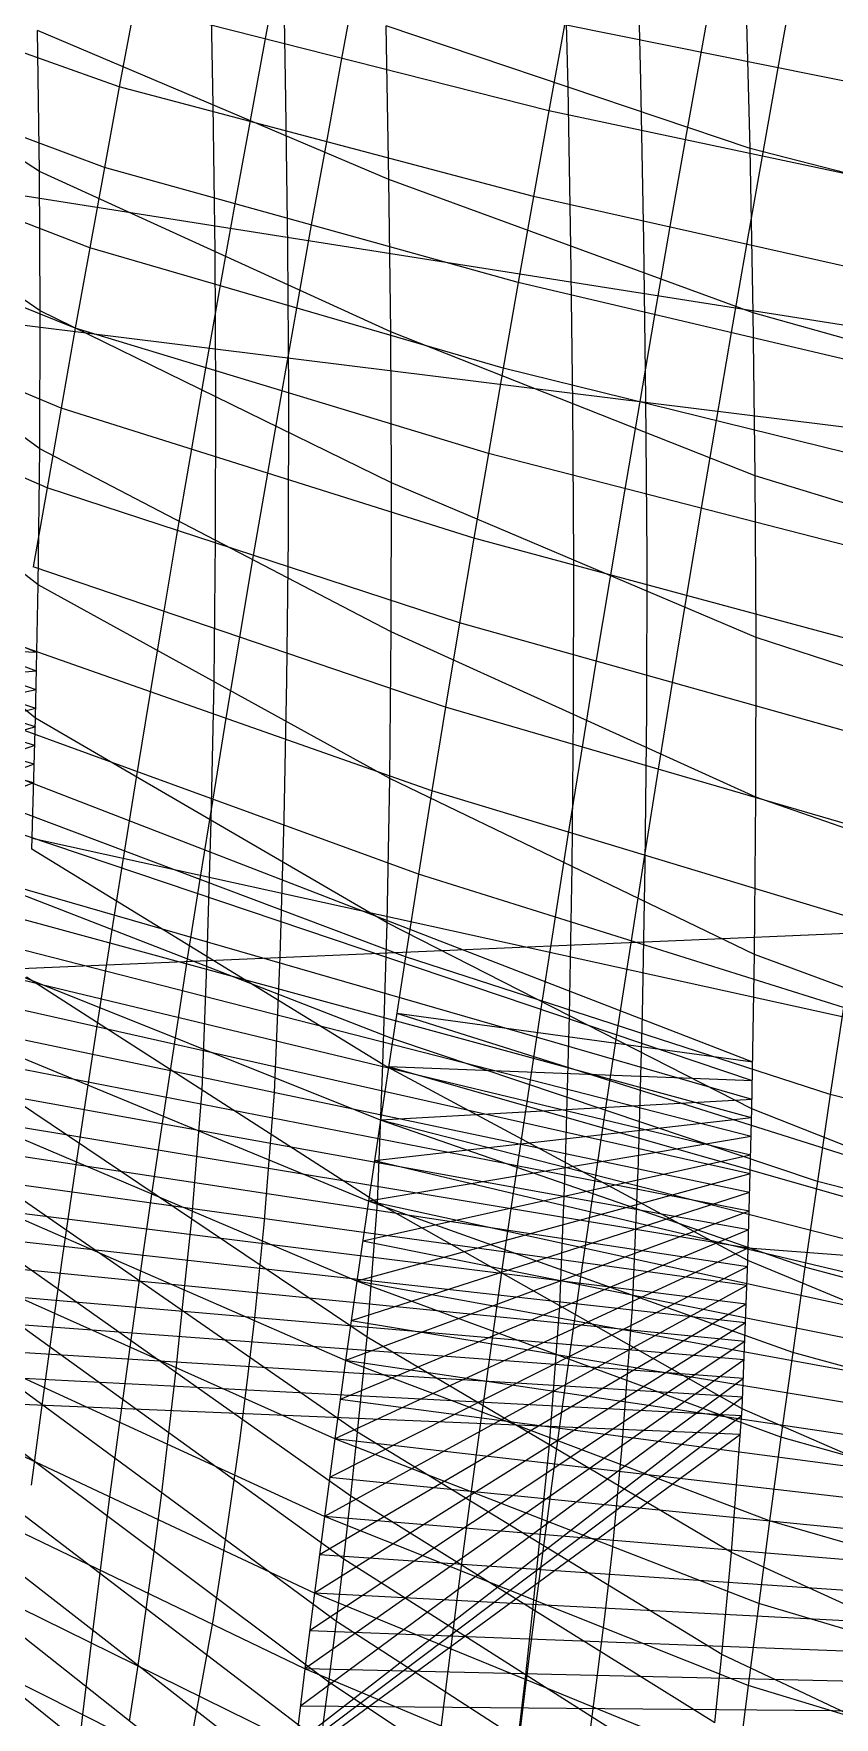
# Model space of a CAD drawing. Extents: x -530 to 530, y -2 to 255.
# Drawn here: x -485.3 to -463.06, y 127.03 to 173.79 of the extents above; entities that cross this region are included whole.
import ezdxf

# ---------------------------------------------------------------- set-up
doc = ezdxf.new("R2010")
doc.units = 0
doc.header["$MEASUREMENT"] = 0
doc.layers.add('default', color=7, linetype='Continuous')

msp = doc.modelspace()

# ---------------------------------------------------------------- linework, layer by layer
at = {"layer": 'default', "color": 7, "linetype": 'Continuous'}
for p, q in [((-470.458, 172.299, 229.447), (-470.567, 176.734, 229.023)), ((-480.314, 171.807, 243.85), (-480.39, 175.911, 243.48)), ((-476.316, 175.42, 201.935), (-476.747, 173.101, 201.79)), ((-464.183, 175.3, 186.277), (-464.627, 172.842, 186.101)), ((-476.747, 173.101, 201.79), (-477.172, 170.786, 201.649)), ((-464.627, 172.842, 186.101), (-465.065, 170.385, 185.929)), ((-470.376, 167.885, 229.851), (-470.458, 172.299, 229.447)), ((-480.264, 167.735, 244.201), (-480.314, 171.807, 243.85)), ((-477.172, 170.786, 201.649), (-477.591, 168.474, 201.513)), ((-465.065, 170.385, 185.929), (-465.497, 167.933, 185.762)), ((-477.591, 168.474, 201.513), (-478.004, 166.167, 201.38)), ((-470.321, 163.505, 230.234), (-470.376, 167.885, 229.851)), ((-465.497, 167.933, 185.762), (-465.923, 165.485, 185.6)), ((-480.242, 163.701, 244.532), (-480.264, 167.735, 244.201)), ((-478.004, 166.167, 201.38), (-478.41, 163.87, 201.252)), ((-465.923, 165.485, 185.6), (-466.343, 163.041, 185.442)), ((-480.25, 159.717, 244.84), (-480.242, 163.701, 244.532)), ((-478.41, 163.87, 201.252), (-478.809, 161.579, 201.129)), ((-470.295, 159.167, 230.593), (-470.321, 163.505, 230.234)), ((-466.343, 163.041, 185.442), (-466.756, 160.607, 185.29)), ((-478.809, 161.579, 201.129), (-479.202, 159.299, 201.01)), ((-466.756, 160.607, 185.29), (-467.162, 158.181, 185.143)), ((-480.292, 155.792, 245.123), (-480.25, 159.717, 244.84)), ((-479.202, 159.299, 201.01), (-479.585, 157.03, 200.897)), ((-470.302, 154.881, 230.926), (-470.295, 159.167, 230.593)), ((-467.162, 158.181, 185.143), (-467.561, 155.765, 185)), ((-479.585, 157.03, 200.897), (-479.962, 154.775, 200.788)), ((-480.368, 151.933, 245.38), (-480.292, 155.792, 245.123)), ((-467.561, 155.765, 185), (-467.951, 153.362, 184.865)), ((-479.962, 154.775, 200.788), (-480.33, 152.531, 200.685)), ((-470.342, 150.659, 231.23), (-470.302, 154.881, 230.926)), ((-467.951, 153.362, 184.865), (-468.334, 150.973, 184.734)), ((-480.33, 152.531, 200.685), (-480.688, 150.303, 200.588)), ((-480.479, 148.149, 245.61), (-480.368, 151.933, 245.38)), ((-470.418, 146.508, 231.505), (-470.342, 150.659, 231.23)), ((-468.334, 150.973, 184.734), (-468.708, 148.597, 184.609)), ((-480.688, 150.303, 200.588), (-481.037, 148.091, 200.497)), ((-468.708, 148.597, 184.609), (-469.072, 146.237, 184.492)), ((-481.037, 148.091, 200.497), (-481.377, 145.898, 200.411)), ((-480.627, 144.45, 245.81), (-480.479, 148.149, 245.61)), ((-470.531, 142.438, 231.747), (-470.418, 146.508, 231.505)), ((-481.377, 145.898, 200.411), (-481.708, 143.721, 200.331)), ((-469.072, 146.237, 184.492), (-469.426, 143.894, 184.381)), ((-480.913, 140.865, 245.918), (-480.627, 144.45, 245.81)), ((-481.708, 143.721, 200.331), (-482.027, 141.564, 200.258)), ((-469.426, 143.894, 184.381), (-469.772, 141.571, 184.276)), ((-470.683, 138.458, 231.956), (-470.531, 142.438, 231.747)), ((-482.027, 141.564, 200.258), (-482.337, 139.429, 200.19)), ((-469.772, 141.571, 184.276), (-470.107, 139.266, 184.178)), ((-481.174, 138.322, 245.958), (-480.913, 140.865, 245.918)), ((-482.337, 139.429, 200.19), (-482.635, 137.315, 200.13)), ((-470.107, 139.266, 184.178), (-470.432, 136.981, 184.087)), ((-470.977, 134.6, 232.057), (-470.683, 138.458, 231.956)), ((-481.357, 136.612, 245.981), (-481.174, 138.322, 245.958)), ((-482.635, 137.315, 200.13), (-482.92, 135.223, 200.078)), ((-481.547, 134.928, 245.997), (-481.357, 136.612, 245.981)), ((-470.432, 136.981, 184.087), (-470.747, 134.719, 184.003)), ((-482.92, 135.223, 200.078), (-483.196, 133.157, 200.031)), ((-481.747, 133.27, 246.004), (-481.547, 134.928, 245.997)), ((-470.747, 134.719, 184.003), (-471.049, 132.481, 183.927)), ((-471.247, 131.864, 232.087), (-470.977, 134.6, 232.057)), ((-481.956, 131.641, 246.005), (-481.747, 133.27, 246.004)), ((-483.196, 133.157, 200.031), (-483.458, 131.114, 199.993)), ((-471.049, 132.481, 183.927), (-471.339, 130.265, 183.86)), ((-471.436, 130.024, 232.102), (-471.247, 131.864, 232.087)), ((-482.175, 130.04, 245.997), (-481.956, 131.641, 246.005)), ((-483.458, 131.114, 199.993), (-483.707, 129.098, 199.962)), ((-482.402, 128.468, 245.982), (-482.175, 130.04, 245.997)), ((-471.632, 128.211, 232.109), (-471.436, 130.024, 232.102)), ((-471.339, 130.265, 183.86), (-471.619, 128.077, 183.799)), ((-483.707, 129.098, 199.962), (-483.943, 127.106, 199.939)), ((-482.639, 126.928, 245.958), (-482.402, 128.468, 245.982)), ((-471.839, 126.427, 232.107), (-471.632, 128.211, 232.109)), ((-471.619, 128.077, 183.799), (-471.885, 125.913, 183.748)), ((-483.943, 127.106, 199.939), (-484.166, 125.145, 199.924))]:
    msp.add_line(p, q, dxfattribs=at)
at = {"layer": 'default', "color": 4, "linetype": 'Continuous'}
for p, q in [((-468.431, 172.473, 230.834), (-468.539, 176.924, 230.408)), ((-478.449, 175.923, 200.275), (-478.882, 173.598, 200.129)), ((-478.296, 171.947, 245.078), (-478.372, 176.068, 244.707)), ((-466.305, 175.815, 184.471), (-466.75, 173.35, 184.293)), ((-478.882, 173.598, 200.129), (-479.31, 171.276, 199.986)), ((-466.75, 173.35, 184.293), (-467.191, 170.887, 184.12)), ((-468.349, 168.041, 231.239), (-468.431, 172.473, 230.834)), ((-478.246, 167.856, 245.431), (-478.296, 171.947, 245.078)), ((-479.31, 171.276, 199.986), (-479.731, 168.957, 199.849)), ((-467.191, 170.887, 184.12), (-467.626, 168.428, 183.952)), ((-479.731, 168.957, 199.849), (-480.147, 166.643, 199.715)), ((-467.626, 168.428, 183.952), (-468.054, 165.971, 183.788)), ((-478.218, 163.803, 245.767), (-478.246, 167.856, 245.431)), ((-468.294, 163.642, 231.624), (-468.349, 168.041, 231.239)), ((-480.147, 166.643, 199.715), (-480.555, 164.338, 199.586)), ((-468.054, 165.971, 183.788), (-468.476, 163.52, 183.629)), ((-480.555, 164.338, 199.586), (-480.957, 162.04, 199.461)), ((-478.228, 159.796, 246.077), (-478.218, 163.803, 245.767)), ((-468.263, 159.283, 231.989), (-468.294, 163.642, 231.624)), ((-468.476, 163.52, 183.629), (-468.892, 161.079, 183.475)), ((-480.957, 162.04, 199.461), (-481.352, 159.751, 199.341)), ((-468.892, 161.079, 183.475), (-469.3, 158.645, 183.326)), ((-481.352, 159.751, 199.341), (-481.738, 157.474, 199.226)), ((-478.27, 155.847, 246.362), (-478.228, 159.796, 246.077)), ((-468.27, 154.975, 232.323), (-468.263, 159.283, 231.989)), ((-469.3, 158.645, 183.326), (-469.702, 156.22, 183.183)), ((-481.738, 157.474, 199.226), (-482.117, 155.21, 199.117)), ((-485.213, 156.602, 252.005), (-495.824, 157.024, 224.74)), ((-469.702, 156.22, 183.183), (-470.094, 153.809, 183.046)), ((-485.223, 156.085, 252.04), (-496.144, 155.098, 224.683)), ((-478.346, 151.963, 246.622), (-478.27, 155.847, 246.362)), ((-485.234, 155.568, 252.075), (-496.464, 153.172, 224.626)), ((-485.244, 155.051, 252.109), (-496.623, 152.188, 224.6)), ((-482.117, 155.21, 199.117), (-482.488, 152.956, 199.012)), ((-468.311, 150.728, 232.63), (-468.27, 154.975, 232.323)), ((-485.257, 154.534, 252.143), (-496.781, 151.203, 224.574)), ((-485.272, 154.017, 252.175), (-496.935, 150.227, 224.55)), ((-485.288, 153.5, 252.206), (-497.089, 149.251, 224.527)), ((-470.094, 153.809, 183.046), (-470.479, 151.411, 182.914)), ((-485.304, 152.983, 252.238), (-497.238, 148.285, 224.506)), ((-482.488, 152.956, 199.012), (-482.849, 150.718, 198.914)), ((-478.458, 148.151, 246.854), (-478.346, 151.963, 246.622)), ((-470.479, 151.411, 182.914), (-470.856, 149.024, 182.788)), ((-482.849, 150.718, 198.914), (-483.2, 148.497, 198.822)), ((-468.388, 146.55, 232.906), (-468.311, 150.728, 232.63)), ((-470.856, 149.024, 182.788), (-471.222, 146.654, 182.669)), ((-483.2, 148.497, 198.822), (-483.543, 146.293, 198.735)), ((-478.616, 144.384, 247.07), (-478.458, 148.151, 246.854)), ((-465.328, 145.227, 224.291), (-475.216, 146.574, 192.63)), ((-471.222, 146.654, 182.669), (-471.579, 144.302, 182.557)), ((-468.502, 142.45, 233.151), (-468.388, 146.55, 232.906)), ((-483.543, 146.293, 198.735), (-483.876, 144.106, 198.654)), ((-465.337, 144.71, 224.325), (-475.442, 145.092, 192.567)), ((-483.876, 144.106, 198.654), (-484.198, 141.937, 198.58)), ((-478.901, 140.715, 247.173), (-478.616, 144.384, 247.07)), ((-465.346, 144.192, 224.359), (-475.668, 143.611, 192.503)), ((-471.579, 144.302, 182.557), (-471.928, 141.968, 182.451)), ((-465.357, 143.675, 224.391), (-475.834, 142.49, 192.459)), ((-465.371, 143.158, 224.422), (-476.001, 141.369, 192.414)), ((-465.385, 142.641, 224.453), (-476.163, 140.257, 192.373)), ((-468.666, 138.4, 233.377), (-468.502, 142.45, 233.151)), ((-484.198, 141.937, 198.58), (-484.51, 139.789, 198.512)), ((-465.399, 142.124, 224.483), (-476.324, 139.146, 192.332)), ((-471.928, 141.968, 182.451), (-472.265, 139.651, 182.352)), ((-465.413, 141.607, 224.514), (-476.48, 138.045, 192.294)), ((-465.427, 141.09, 224.545), (-476.636, 136.945, 192.256)), ((-479.161, 138.13, 247.207), (-478.901, 140.715, 247.173)), ((-465.44, 140.573, 224.575), (-476.787, 135.856, 192.222)), ((-465.454, 140.056, 224.606), (-476.937, 134.767, 192.188)), ((-484.51, 139.789, 198.512), (-484.811, 137.662, 198.451)), ((-465.47, 139.539, 224.635), (-477.081, 133.689, 192.158)), ((-472.265, 139.651, 182.352), (-472.593, 137.355, 182.26)), ((-465.489, 139.022, 224.662), (-477.226, 132.612, 192.128)), ((-465.508, 138.506, 224.689), (-477.365, 131.547, 192.101)), ((-468.959, 134.456, 233.472), (-468.666, 138.4, 233.377)), ((-479.359, 136.407, 247.221), (-479.161, 138.13, 247.207)), ((-465.528, 137.989, 224.716), (-477.503, 130.482, 192.074)), ((-484.811, 137.662, 198.451), (-485.099, 135.558, 198.397)), ((-465.547, 137.472, 224.742), (-477.636, 129.43, 192.052)), ((-472.593, 137.355, 182.26), (-472.91, 135.08, 182.175)), ((-465.566, 136.956, 224.769), (-477.768, 128.377, 192.029)), ((-479.578, 134.707, 247.221), (-479.359, 136.407, 247.221)), ((-465.585, 136.439, 224.796), (-477.893, 127.338, 192.011)), ((-465.604, 135.922, 224.823), (-478.019, 126.299, 191.993)), ((-485.099, 135.558, 198.397), (-485.377, 133.477, 198.35)), ((-465.631, 135.406, 224.844), (-478.048, 126.047, 191.989)), ((-479.813, 133.032, 247.209), (-479.578, 134.707, 247.221)), ((-465.669, 134.89, 224.857), (-478.078, 125.795, 191.986)), ((-472.91, 135.08, 182.175), (-473.215, 132.827, 182.098)), ((-469.226, 131.675, 233.494), (-468.959, 134.456, 233.472)), ((-480.057, 131.387, 247.19), (-479.813, 133.032, 247.209)), ((-473.215, 132.827, 182.098), (-473.507, 130.599, 182.029)), ((-480.311, 129.769, 247.161), (-480.057, 131.387, 247.19)), ((-469.431, 129.821, 233.5), (-469.226, 131.675, 233.494)), ((-473.507, 130.599, 182.029), (-473.79, 128.396, 181.968)), ((-480.59, 128.184, 247.115), (-480.311, 129.769, 247.161)), ((-469.663, 127.993, 233.485), (-469.431, 129.821, 233.5)), ((-480.879, 126.628, 247.061), (-480.59, 128.184, 247.115)), ((-473.79, 128.396, 181.968), (-474.058, 126.215, 181.916)), ((-469.899, 126.19, 233.464), (-469.663, 127.993, 233.485))]:
    msp.add_line(p, q, dxfattribs=at)
at = {"layer": 'default', "color": 5, "linetype": 'Continuous'}
for p, q in [((-482.924, 172.312, 209.43), (-492.425, 175.689, 225.489)), ((-482.503, 174.556, 209.558), (-482.924, 172.312, 209.43)), ((-470.99, 171.645, 194.022), (-482.503, 174.556, 209.558)), ((-470.555, 174.035, 194.181), (-470.99, 171.645, 194.022)), ((-458.698, 171.649, 178.021), (-470.555, 174.035, 194.181)), ((-483.338, 170.072, 209.307), (-492.827, 173.598, 225.392)), ((-482.924, 172.312, 209.43), (-483.338, 170.072, 209.307)), ((-471.42, 169.26, 193.868), (-482.924, 172.312, 209.43)), ((-470.99, 171.645, 194.022), (-471.42, 169.26, 193.868)), ((-459.139, 169.125, 177.836), (-470.99, 171.645, 194.022)), ((-483.747, 167.835, 209.187), (-493.224, 171.511, 225.297)), ((-483.338, 170.072, 209.307), (-483.747, 167.835, 209.187)), ((-471.843, 166.877, 193.718), (-483.338, 170.072, 209.307)), ((-484.149, 165.607, 209.071), (-493.614, 169.432, 225.206)), ((-471.42, 169.26, 193.868), (-471.843, 166.877, 193.718)), ((-459.575, 166.607, 177.656), (-471.42, 169.26, 193.868)), ((-483.747, 167.835, 209.187), (-484.149, 165.607, 209.071)), ((-472.261, 164.5, 193.573), (-483.747, 167.835, 209.187)), ((-484.544, 163.387, 208.96), (-493.997, 167.361, 225.119)), ((-471.843, 166.877, 193.718), (-472.261, 164.5, 193.573)), ((-460.003, 164.092, 177.482), (-471.843, 166.877, 193.718)), ((-484.149, 165.607, 209.071), (-484.544, 163.387, 208.96)), ((-472.671, 162.132, 193.433), (-484.149, 165.607, 209.071)), ((-484.933, 161.176, 208.853), (-494.374, 165.297, 225.036)), ((-472.261, 164.5, 193.573), (-472.671, 162.132, 193.433)), ((-460.426, 161.582, 177.312), (-472.261, 164.5, 193.573)), ((-484.544, 163.387, 208.96), (-484.933, 161.176, 208.853)), ((-473.074, 159.772, 193.297), (-484.544, 163.387, 208.96)), ((-472.671, 162.132, 193.433), (-473.074, 159.772, 193.297)), ((-460.842, 159.082, 177.147), (-472.671, 162.132, 193.433)), ((-484.933, 161.176, 208.853), (-485.313, 158.977, 208.752)), ((-473.471, 157.421, 193.166), (-484.933, 161.176, 208.853)), ((-473.074, 159.772, 193.297), (-473.471, 157.421, 193.166)), ((-461.25, 156.59, 176.988), (-473.074, 159.772, 193.297)), ((-473.858, 155.084, 193.042), (-485.313, 158.977, 208.752)), ((-473.471, 157.421, 193.166), (-473.858, 155.084, 193.042)), ((-461.652, 154.109, 176.835), (-473.471, 157.421, 193.166)), ((-474.238, 152.759, 192.922), (-485.686, 156.79, 208.654)), ((-473.858, 155.084, 193.042), (-474.238, 152.759, 192.922)), ((-462.044, 151.641, 176.688), (-473.858, 155.084, 193.042)), ((-474.61, 150.447, 192.808), (-486.05, 154.615, 208.562)), ((-474.972, 148.151, 192.7), (-486.404, 152.455, 208.476)), ((-474.238, 152.759, 192.922), (-474.61, 150.447, 192.808)), ((-462.429, 149.187, 176.546), (-474.238, 152.759, 192.922)), ((-475.324, 145.872, 192.599), (-486.75, 150.311, 208.394)), ((-474.61, 150.447, 192.808), (-474.972, 148.151, 192.7)), ((-462.806, 146.746, 176.411), (-474.61, 150.447, 192.808)), ((-475.668, 143.611, 192.503), (-487.087, 148.184, 208.318)), ((-474.972, 148.151, 192.7), (-475.324, 145.872, 192.599)), ((-463.172, 144.323, 176.284), (-474.972, 148.151, 192.7)), ((-462.806, 146.746, 176.411), (-463.172, 144.323, 176.284)), ((-476.001, 141.369, 192.414), (-487.414, 146.074, 208.248)), ((-475.324, 145.872, 192.599), (-475.668, 143.611, 192.503)), ((-463.529, 141.916, 176.163), (-475.324, 145.872, 192.599)), ((-463.172, 144.323, 176.284), (-463.529, 141.916, 176.163)), ((-449.278, 140.856, 160.59), (-463.172, 144.323, 176.284)), ((-476.324, 139.146, 192.332), (-487.731, 143.983, 208.183)), ((-475.668, 143.611, 192.503), (-476.001, 141.369, 192.414)), ((-463.876, 139.53, 176.048), (-475.668, 143.611, 192.503)), ((-476.636, 136.945, 192.256), (-488.037, 141.912, 208.125)), ((-463.529, 141.916, 176.163), (-463.876, 139.53, 176.048)), ((-449.634, 138.333, 160.447), (-463.529, 141.916, 176.163)), ((-476.001, 141.369, 192.414), (-476.324, 139.146, 192.332)), ((-464.214, 137.163, 175.941), (-476.001, 141.369, 192.414)), ((-476.937, 134.767, 192.188), (-488.332, 139.863, 208.073)), ((-463.876, 139.53, 176.048), (-464.214, 137.163, 175.941)), ((-449.982, 135.831, 160.31), (-463.876, 139.53, 176.048)), ((-476.324, 139.146, 192.332), (-476.636, 136.945, 192.256)), ((-464.541, 134.816, 175.842), (-476.324, 139.146, 192.332)), ((-477.226, 132.612, 192.128), (-488.615, 137.835, 208.027)), ((-464.214, 137.163, 175.941), (-464.541, 134.816, 175.842)), ((-450.319, 133.349, 160.182), (-464.214, 137.163, 175.941)), ((-476.636, 136.945, 192.256), (-476.937, 134.767, 192.188)), ((-464.857, 132.493, 175.75), (-476.636, 136.945, 192.256)), ((-477.503, 130.482, 192.074), (-488.888, 135.832, 207.988)), ((-476.937, 134.767, 192.188), (-477.226, 132.612, 192.128)), ((-465.161, 130.194, 175.667), (-476.937, 134.767, 192.188)), ((-464.541, 134.816, 175.842), (-464.857, 132.493, 175.75)), ((-450.645, 130.889, 160.063), (-464.541, 134.816, 175.842)), ((-477.768, 128.377, 192.029), (-489.148, 133.851, 207.956)), ((-477.226, 132.612, 192.128), (-477.503, 130.482, 192.074)), ((-465.453, 127.919, 175.592), (-477.226, 132.612, 192.128)), ((-464.857, 132.493, 175.75), (-465.161, 130.194, 175.667)), ((-450.961, 128.454, 159.952), (-464.857, 132.493, 175.75)), ((-478.019, 126.299, 191.993), (-489.394, 131.896, 207.932)), ((-477.503, 130.482, 192.074), (-477.768, 128.377, 192.029)), ((-465.734, 125.671, 175.525), (-477.503, 130.482, 192.074)), ((-465.161, 130.194, 175.667), (-465.453, 127.919, 175.592)), ((-451.265, 126.044, 159.85), (-465.161, 130.194, 175.667)), ((-478.258, 124.248, 191.964), (-489.629, 129.965, 207.914)), ((-477.768, 128.377, 192.029), (-478.019, 126.299, 191.993)), ((-466.001, 123.449, 175.467), (-477.768, 128.377, 192.029)), ((-465.453, 127.919, 175.592), (-465.734, 125.671, 175.525)), ((-451.556, 123.659, 159.758), (-465.453, 127.919, 175.592))]:
    msp.add_line(p, q, dxfattribs=at)
at = {"layer": 'default', "color": 3, "linetype": 'Continuous'}
for p, q in [((-465.402, 170.597, 222.239), (-465.515, 175.182, 221.797)), ((-485.144, 169.962, 250.993), (-492.669, 174.801, 265.089)), ((-475.435, 169.738, 237.042), (-475.513, 174.002, 236.655)), ((-465.402, 170.597, 222.239), (-475.513, 174.002, 236.655)), ((-485.144, 169.962, 250.993), (-485.193, 173.877, 250.658)), ((-475.435, 169.738, 237.042), (-485.193, 173.877, 250.658)), ((-485.124, 166.085, 251.31), (-492.653, 171.258, 265.375)), ((-465.316, 166.033, 222.661), (-465.402, 170.597, 222.239)), ((-453.444, 167.528, 208.313), (-465.402, 170.597, 222.239)), ((-485.124, 166.085, 251.31), (-485.144, 169.962, 250.993)), ((-475.383, 165.507, 237.409), (-485.144, 169.962, 250.993)), ((-475.383, 165.507, 237.409), (-475.435, 169.738, 237.042)), ((-465.316, 166.033, 222.661), (-475.435, 169.738, 237.042)), ((-485.133, 162.256, 251.606), (-492.665, 167.758, 265.644)), ((-485.213, 156.602, 252.005), (-511.214, 167.265, 256.37)), ((-485.133, 162.256, 251.606), (-485.124, 166.085, 251.31)), ((-475.36, 161.316, 237.754), (-485.124, 166.085, 251.31)), ((-465.259, 161.503, 223.059), (-465.316, 166.033, 222.661)), ((-453.352, 162.681, 208.767), (-465.316, 166.033, 222.661)), ((-485.223, 156.085, 252.04), (-511.455, 165.916, 256.355)), ((-475.36, 161.316, 237.754), (-475.383, 165.507, 237.409)), ((-465.259, 161.503, 223.059), (-475.383, 165.507, 237.409)), ((-485.234, 155.568, 252.075), (-511.696, 164.567, 256.341)), ((-485.175, 158.484, 251.879), (-492.708, 164.31, 265.894)), ((-485.244, 155.051, 252.109), (-511.84, 163.736, 256.333)), ((-485.257, 154.534, 252.143), (-511.984, 162.905, 256.326)), ((-485.175, 158.484, 251.879), (-485.133, 162.256, 251.606)), ((-475.368, 157.177, 238.074), (-485.133, 162.256, 251.606)), ((-485.272, 154.017, 252.175), (-512.124, 162.082, 256.321)), ((-475.368, 157.177, 238.074), (-475.36, 161.316, 237.754)), ((-465.231, 157.017, 223.432), (-475.36, 161.316, 237.754)), ((-465.231, 157.017, 223.432), (-465.259, 161.503, 223.059)), ((-453.289, 157.87, 209.196), (-465.259, 161.503, 223.059)), ((-485.288, 153.5, 252.206), (-512.264, 161.258, 256.316)), ((-485.25, 154.776, 252.128), (-492.781, 160.921, 266.124)), ((-485.304, 152.983, 252.238), (-512.399, 160.442, 256.312)), ((-485.25, 154.776, 252.128), (-485.175, 158.484, 251.879)), ((-475.409, 153.099, 238.367), (-485.175, 158.484, 251.879)), ((-475.409, 153.099, 238.367), (-475.368, 157.177, 238.074)), ((-465.236, 152.585, 223.778), (-475.368, 157.177, 238.074)), ((-465.328, 145.227, 224.291), (-495.824, 157.024, 224.74)), ((-465.236, 152.585, 223.778), (-465.231, 157.017, 223.432)), ((-453.256, 153.106, 209.597), (-465.231, 157.017, 223.432)), ((-465.337, 144.71, 224.325), (-496.144, 155.098, 224.683)), ((-485.359, 151.14, 252.352), (-485.25, 154.776, 252.128)), ((-475.486, 149.09, 238.633), (-485.25, 154.776, 252.128)), ((-465.346, 144.192, 224.359), (-496.464, 153.172, 224.626)), ((-475.486, 149.09, 238.633), (-475.409, 153.099, 238.367)), ((-465.275, 148.219, 224.093), (-475.409, 153.099, 238.367)), ((-465.275, 148.219, 224.093), (-465.236, 152.585, 223.778)), ((-453.256, 148.399, 209.966), (-465.236, 152.585, 223.778)), ((-465.357, 143.675, 224.391), (-496.623, 152.188, 224.6)), ((-465.371, 143.158, 224.422), (-496.781, 151.203, 224.574)), ((-475.599, 145.159, 238.869), (-485.359, 151.14, 252.352)), ((-465.385, 142.641, 224.453), (-496.935, 150.227, 224.55)), ((-465.399, 142.124, 224.483), (-497.089, 149.251, 224.527)), ((-475.599, 145.159, 238.869), (-475.486, 149.09, 238.633)), ((-465.351, 143.927, 224.376), (-475.486, 149.09, 238.633)), ((-465.413, 141.607, 224.514), (-497.238, 148.285, 224.506)), ((-465.351, 143.927, 224.376), (-465.275, 148.219, 224.093)), ((-453.292, 143.762, 210.302), (-465.275, 148.219, 224.093)), ((-465.427, 141.09, 224.545), (-497.386, 147.319, 224.485)), ((-475.75, 141.315, 239.073), (-485.505, 147.585, 252.548)), ((-465.44, 140.573, 224.575), (-497.53, 146.363, 224.467)), ((-441.161, 135.824, 196.086), (-475.216, 146.574, 192.63)), ((-465.454, 140.056, 224.606), (-497.673, 145.406, 224.448)), ((-475.75, 141.315, 239.073), (-475.599, 145.159, 238.869)), ((-465.463, 139.717, 224.626), (-475.599, 145.159, 238.869)), ((-441.169, 135.307, 196.12), (-475.442, 145.092, 192.567)), ((-465.47, 139.539, 224.635), (-497.81, 144.46, 224.433)), ((-476.04, 137.59, 239.176), (-485.785, 144.14, 252.659)), ((-441.178, 134.79, 196.152), (-475.668, 143.611, 192.503)), ((-465.463, 139.717, 224.626), (-465.351, 143.927, 224.376)), ((-453.366, 139.202, 210.602), (-465.351, 143.927, 224.376)), ((-465.489, 139.022, 224.662), (-497.948, 143.513, 224.418)), ((-465.508, 138.506, 224.689), (-498.08, 142.578, 224.405)), ((-441.19, 134.273, 196.183), (-475.834, 142.49, 192.459)), ((-476.307, 134.947, 239.21), (-486.042, 141.697, 252.705)), ((-465.528, 137.989, 224.716), (-498.213, 141.643, 224.392)), ((-476.04, 137.59, 239.176), (-475.75, 141.315, 239.073)), ((-441.202, 133.756, 196.213), (-476.001, 141.369, 192.414)), ((-465.616, 135.601, 224.839), (-475.75, 141.315, 239.073)), ((-465.547, 137.472, 224.742), (-498.339, 140.719, 224.383)), ((-476.493, 133.171, 239.229), (-486.221, 140.054, 252.732)), ((-441.215, 133.239, 196.243), (-476.163, 140.257, 192.373)), ((-465.566, 136.956, 224.769), (-498.465, 139.794, 224.373)), ((-465.616, 135.601, 224.839), (-465.463, 139.717, 224.626)), ((-453.478, 134.731, 210.865), (-465.463, 139.717, 224.626)), ((-465.585, 136.439, 224.796), (-498.585, 138.882, 224.367)), ((-441.227, 132.722, 196.273), (-476.324, 139.146, 192.332)), ((-476.687, 131.42, 239.24), (-486.408, 138.436, 252.753)), ((-465.604, 135.922, 224.823), (-498.705, 137.97, 224.36)), ((-441.239, 132.205, 196.303), (-476.48, 138.045, 192.294)), ((-476.307, 134.947, 239.21), (-476.04, 137.59, 239.176)), ((-465.914, 131.611, 224.938), (-476.04, 137.59, 239.176)), ((-465.631, 135.406, 224.844), (-498.812, 137.121, 224.357)), ((-476.891, 129.697, 239.242), (-486.604, 136.842, 252.767)), ((-441.251, 131.687, 196.334), (-476.636, 136.945, 192.256)), ((-465.669, 134.89, 224.857), (-498.92, 136.273, 224.354)), ((-441.263, 131.17, 196.364), (-476.787, 135.856, 192.222)), ((-465.914, 131.611, 224.938), (-465.616, 135.601, 224.839)), ((-453.631, 130.359, 211.087), (-465.616, 135.601, 224.839)), ((-477.103, 128.004, 239.237), (-486.809, 135.278, 252.773)), ((-441.275, 130.653, 196.394), (-476.937, 134.767, 192.188)), ((-476.493, 133.171, 239.229), (-476.307, 134.947, 239.21)), ((-466.187, 128.781, 224.963), (-476.307, 134.947, 239.21)), ((-477.326, 126.34, 239.222), (-487.023, 133.739, 252.772)), ((-441.288, 130.136, 196.423), (-477.081, 133.689, 192.158)), ((-476.687, 131.42, 239.24), (-476.493, 133.171, 239.229)), ((-466.379, 126.877, 224.975), (-476.493, 133.171, 239.229)), ((-441.305, 129.619, 196.449), (-477.226, 132.612, 192.128)), ((-477.558, 124.707, 239.2), (-487.246, 132.23, 252.763)), ((-441.322, 129.103, 196.475), (-477.365, 131.547, 192.101)), ((-476.891, 129.697, 239.242), (-476.687, 131.42, 239.24)), ((-466.578, 125.003, 224.978), (-476.687, 131.42, 239.24)), ((-466.187, 128.781, 224.963), (-465.914, 131.611, 224.938)), ((-453.932, 126.119, 211.18), (-465.914, 131.611, 224.938)), ((-477.799, 123.106, 239.168), (-487.478, 130.75, 252.748)), ((-441.339, 128.586, 196.501), (-477.503, 130.482, 192.074)), ((-477.103, 128.004, 239.237), (-476.891, 129.697, 239.242)), ((-466.788, 123.156, 224.972), (-476.891, 129.697, 239.242)), ((-478.052, 121.537, 239.127), (-487.721, 129.299, 252.723)), ((-441.356, 128.069, 196.527), (-477.636, 129.43, 192.052)), ((-466.379, 126.877, 224.975), (-466.187, 128.781, 224.963)), ((-454.21, 123.111, 211.195), (-466.187, 128.781, 224.963)), ((-441.373, 127.552, 196.553), (-477.768, 128.377, 192.029)), ((-477.326, 126.34, 239.222), (-477.103, 128.004, 239.237)), ((-467.006, 121.343, 224.956), (-477.103, 128.004, 239.237)), ((-441.39, 127.035, 196.579), (-477.893, 127.338, 192.011))]:
    msp.add_line(p, q, dxfattribs=at)
at = {"layer": 'default', "color": 8, "linetype": 'Continuous'}
for p, q in [((-378.597, 152.404, 428.049), (-507.12, 172.676, 291.938)), ((-378.597, 152.404, 428.049), (-526.377, 170.753, 320.019)), ((-378.597, 152.404, 428.049), (-511.91, 146.688, 292.165)), ((-417.13, 136.417, 292.854), (-485.35, 151.433, 252.334)), ((-417.13, 136.417, 292.854), (-465.454, 140.056, 224.606))]:
    msp.add_line(p, q, dxfattribs=at)

doc.saveas('drawing.dxf')
